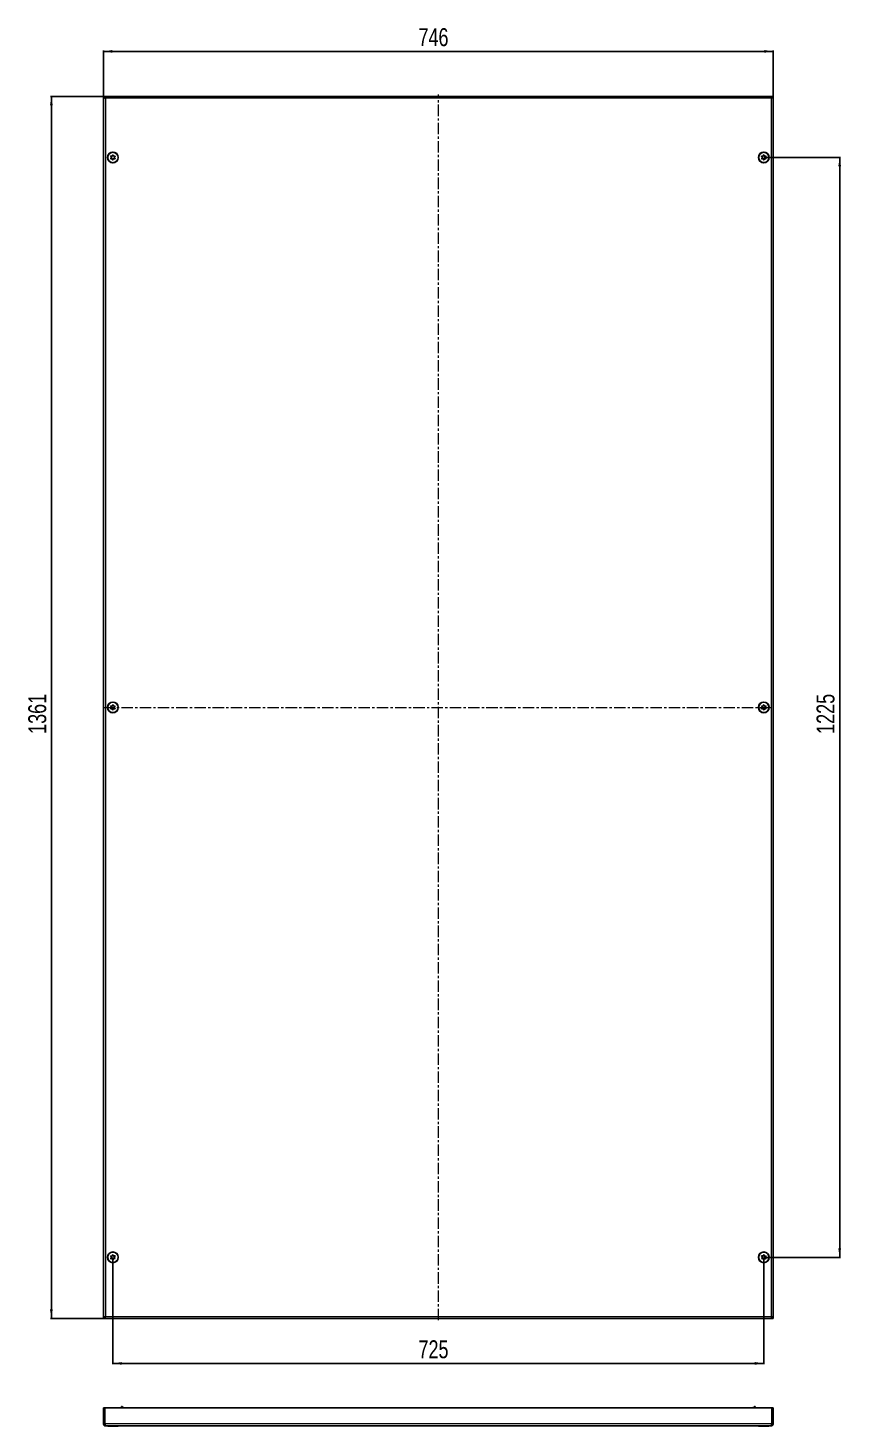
# Model space of a CAD drawing. Header units: millimetres. Extents: x -263 to 1659, y -517 to 1061.
# Drawn here: x -263 to 642, y -517 to 1040 of the extents above; entities that cross this region are included whole.
import ezdxf

# ---------------------------------------------------------------- set-up
doc = ezdxf.new("R2010")
doc.units = ezdxf.units.MM
doc.linetypes.add('CENTERX2', pattern=[20.32, 12.7, -2.54, 2.54, -2.54])
doc.layers.add('FORMAT', color=7, linetype='Continuous')
doc.styles.add('SLDTEXTSTYLE0', font='TXT', dxfattribs={"width": 0.75})
doc.dimstyles.new('SLDDIMSTYLE0', dxfattribs={"dimtxt": 20, "dimasz": 10, "dimexe": 0, "dimexo": 0.0625, "dimgap": 5, "dimtad": 2, "dimdec": 1, "dimrnd": 1e-09, "dimzin": 12, "dimdsep": 46, "dimtxsty": 'SLDTEXTSTYLE0', "dimsah": 1, "dimcen": 0.09, "dimadec": 0, "dimazin": 3, "dimtfac": 1, "dimtofl": 0, "dimtmove": 0, "dimatfit": 3, "dimfxl": 0, "dimfrac": 2, "dimtolj": 1, "dimtzin": 12, "dimarcsym": 0})

# ---------------------------------------------------------------- blocks, each defined once
blk = doc.blocks.new('_D')
at = {"layer": 'FORMAT'}
for p, q in [((-179.2, 963.4), (-179.2, 1014.6)), ((-179.2, 1013.6), (566.8, 1013.6)), ((566.8, 963.4), (566.8, 1014.6))]:
    blk.add_line(p, q, dxfattribs=at)
for points in [[(-179.2, 1013.6), (-169.2, 1012), (-169.2, 1015.1)], [(566.8, 1013.6), (556.8, 1015.1), (556.8, 1012)]]:
    blk.add_solid(points, dxfattribs=at)
at = {"layer": 'FORMAT', "insert": (171.7, 1039.4), "char_height": 20, "attachment_point": 1, "style": 'SLDTEXTSTYLE0'}
blk.add_mtext('746', dxfattribs=at)
blk = doc.blocks.new('_D_1')
at = {"layer": 'FORMAT'}
for p, q in [((-177.5, 963.4), (-238.2, 963.4)), ((-237.2, 963.4), (-237.2, -397.6)), ((-177.5, -397.6), (-238.2, -397.6))]:
    blk.add_line(p, q, dxfattribs=at)
for points in [[(-237.2, 963.4), (-238.7, 953.4), (-235.6, 953.4)], [(-237.2, -397.6), (-235.6, -387.6), (-238.7, -387.6)]]:
    blk.add_solid(points, dxfattribs=at)
at = {"layer": 'FORMAT', "insert": (-262.9, 253.4), "char_height": 20, "attachment_point": 1, "rotation": 90, "style": 'SLDTEXTSTYLE0'}
blk.add_mtext('1361', dxfattribs=at)
blk = doc.blocks.new('_D_2')
at = {"layer": 'FORMAT'}
for p, q in [((556.4, 895.4), (641.9, 895.4)), ((640.9, 895.4), (640.9, -329.6)), ((556.4, -329.6), (641.9, -329.6))]:
    blk.add_line(p, q, dxfattribs=at)
for points in [[(640.9, 895.4), (639.3, 885.4), (642.4, 885.4)], [(640.9, -329.6), (642.4, -319.6), (639.3, -319.6)]]:
    blk.add_solid(points, dxfattribs=at)
at = {"layer": 'FORMAT', "insert": (615.1, 253.4), "char_height": 20, "attachment_point": 1, "rotation": 90, "style": 'SLDTEXTSTYLE0'}
blk.add_mtext('1225', dxfattribs=at)
blk = doc.blocks.new('_D_3')
at = {"layer": 'FORMAT'}
for p, q in [((-168.7, -329.6), (-168.7, -448.7)), ((556.3, -329.6), (556.3, -448.7)), ((-168.7, -447.7), (556.3, -447.7))]:
    blk.add_line(p, q, dxfattribs=at)
for points in [[(-168.7, -447.7), (-158.7, -449.3), (-158.7, -446.2)], [(556.3, -447.7), (546.3, -446.2), (546.3, -449.3)]]:
    blk.add_solid(points, dxfattribs=at)
at = {"layer": 'FORMAT', "insert": (171.7, -422), "char_height": 20, "attachment_point": 1, "style": 'SLDTEXTSTYLE0'}
blk.add_mtext('725', dxfattribs=at)

msp = doc.modelspace()

# ---------------------------------------------------------------- linework, layer by layer
at = {"color": 7, "linetype": 'Continuous', "lineweight": 25}
for p, q in [((-179.15, 963.42), (-177.65, 963.42)), ((-179.15, 963.42), (-179.15, -397.58)), ((565.15, 963.42), (-177.45, 963.42)), ((-177.45, 962.3), (-177.45, 963.42)), ((565.15, 963.42), (565.15, 962.31)), ((566.85, 963.42), (565.35, 963.42)), ((566.85, -397.58), (566.85, 963.42)), ((-179.15, -397.58), (-177.65, -397.58)), ((-177.45, -396.47), (-177.45, -397.58)), ((-177.45, -397.58), (565.15, -397.58)), ((565.15, -397.58), (565.15, -396.46)), ((566.85, -397.58), (565.35, -397.58)), ((-179.15, -497.24), (-177.65, -497.24)), ((-179.15, -515.14), (-179.15, -497.24)), ((-177.65, -515.14), (-177.65, -497.24)), ((-177.45, -515.14), (-177.45, -497.24)), ((565.15, -497.24), (-177.45, -497.24)), ((-159.15, -495.74), (-158.15, -495.74)), ((-159.15, -497.24), (-159.15, -495.74)), ((-157.15, -496.74), (-158.15, -495.74)), ((-156.65, -496.74), (-157.15, -496.74)), ((-157.15, -496.74), (-157.15, -497.24)), ((544.35, -496.74), (544.85, -496.74)), ((545.85, -495.74), (544.85, -496.74)), ((544.85, -497.24), (544.85, -496.74)), ((545.85, -495.74), (546.85, -495.74)), ((546.85, -495.74), (546.85, -497.24)), ((565.15, -515.14), (565.15, -497.24)), ((566.85, -497.24), (565.35, -497.24)), ((565.35, -515.14), (565.35, -497.24)), ((566.85, -515.14), (566.85, -497.24)), ((-179.15, -515.14), (-177.65, -515.14)), ((564.75, -517.24), (-177.05, -517.24)), ((-174.44, -517.24), (-174.44, -517.5)), ((-171.44, -517.5), (-174.44, -517.5)), ((-162.87, -517.5), (-171.44, -517.5)), ((-162.87, -517.5), (-162.87, -517.24)), ((550.56, -517.24), (550.56, -517.5)), ((562.13, -517.5), (550.56, -517.5)), ((562.13, -517.5), (562.13, -517.24)), ((566.85, -515.14), (565.35, -515.14))]:
    msp.add_line(p, q, dxfattribs=at)
at = {"color": 8, "linetype": 'Continuous', "lineweight": 18}
for p, q in [((564.75, 961.32), (-177.05, 961.32)), ((-177.05, 961.32), (-177.05, -395.48)), ((564.75, -395.48), (564.75, 961.32)), ((-177.05, -395.48), (564.75, -395.48)), ((565.15, -515.14), (-177.45, -515.14))]:
    msp.add_line(p, q, dxfattribs=at)
at = {"color": 7, "linetype": 'Continuous', "lineweight": 25}
for centre, radius in [((-168.65, 895.42), 6), ((-168.65, 895.42), 5.79), ((-168.65, 895.42), 1.85), ((556.35, 895.42), 6), ((556.35, 895.42), 5.78), ((556.35, 895.42), 1.85), ((-168.65, 282.92), 6), ((-168.65, 282.92), 5.79), ((-168.65, 282.92), 1.85), ((556.35, 282.92), 6), ((556.35, 282.92), 5.79), ((556.35, 282.92), 1.85), ((-168.65, -329.58), 6), ((-168.65, -329.58), 5.79), ((556.35, -329.58), 6), ((556.35, -329.58), 5.79), ((-168.65, -329.58), 1.85), ((556.35, -329.58), 1.85)]:
    msp.add_circle(centre, radius, dxfattribs=at)
for points, knots in [([(-179.15, 963.42), (-179.12, 963.24), (-179.06, 962.88), (-178.55, 962.35), (-177.85, 961.83), (-177.31, 961.48), (-177.05, 961.32)], [0, 0, 0, 0, 0.2547568, 0.5096489, 0.7645419, 1, 1, 1, 1]), ([(-177.65, 963.42), (-177.64, 963.24), (-177.62, 962.87), (-177.43, 962.18), (-177.2, 961.66), (-177.05, 961.32)], [0, 0, 0, 0, 0.2598775, 0.5197391, 1, 1, 1, 1]), ([(564.75, 961.32), (564.83, 961.5), (564.99, 961.86), (565.26, 962.56), (565.31, 963.08), (565.35, 963.42)], [0, 0, 0, 0, 0.2598775, 0.5197391, 1, 1, 1, 1]), ([(564.75, 961.32), (565.03, 961.5), (565.59, 961.85), (566.29, 962.39), (566.76, 962.91), (566.82, 963.25), (566.85, 963.42)], [0, 0, 0, 0, 0.2547527, 0.5096447, 0.7645377, 1, 1, 1, 1]), ([(-166.2, 896.77), (-166.21, 896.78), (-166.23, 896.8), (-166.28, 896.82), (-166.42, 896.85), (-166.81, 896.84), (-167.35, 896.83), (-167.9, 897.13), (-168.18, 897.57), (-168.35, 897.92), (-168.47, 898.13), (-168.54, 898.2), (-168.57, 898.22), (-168.61, 898.22), (-168.64, 898.21), (-168.69, 898.17), (-168.85, 897.95), (-169.06, 897.52), (-169.51, 896.98), (-170.22, 896.89), (-170.69, 896.94), (-170.96, 896.93), (-171.02, 896.9), (-171.05, 896.88), (-171.06, 896.85), (-171.06, 896.81), (-171.05, 896.77), (-171.03, 896.69), (-170.92, 896.49), (-170.72, 896.17), (-170.5, 895.7), (-170.54, 895.07), (-170.84, 894.62), (-171.06, 894.29), (-171.11, 894.16), (-171.12, 894.1), (-171.11, 894.07), (-171.08, 894.04), (-171.03, 894.02), (-170.88, 893.99), (-170.5, 894), (-169.96, 894.01), (-169.4, 893.71), (-169.13, 893.27), (-168.95, 892.92), (-168.84, 892.71), (-168.77, 892.64), (-168.74, 892.62), (-168.7, 892.62), (-168.67, 892.63), (-168.61, 892.67), (-168.46, 892.89), (-168.25, 893.32), (-167.8, 893.86), (-167.09, 893.95), (-166.62, 893.9), (-166.35, 893.91), (-166.29, 893.94), (-166.26, 893.96), (-166.25, 893.99), (-166.25, 894.03), (-166.25, 894.07), (-166.28, 894.15), (-166.39, 894.34), (-166.59, 894.67), (-166.81, 895.14), (-166.77, 895.77), (-166.47, 896.22), (-166.25, 896.55), (-166.19, 896.68), (-166.19, 896.74), (-166.2, 896.76), (-166.2, 896.77)], [0, 0, 0, 0, 0.0020087, 0.00442, 0.0093647, 0.0255282, 0.0677053, 0.0957862, 0.1246456, 0.1503415, 0.1605194, 0.1633943, 0.1656965, 0.1672448, 0.1688741, 0.1707699, 0.1786058, 0.2119941, 0.2499945, 0.2879948, 0.3213831, 0.329219, 0.3311148, 0.3327441, 0.3342924, 0.3362166, 0.3385353, 0.3413178, 0.349662, 0.3753578, 0.4042173, 0.4322982, 0.4744753, 0.4906388, 0.4966691, 0.49844, 0.5, 0.5020087, 0.50442, 0.5093647, 0.5255282, 0.5677053, 0.5957862, 0.6246456, 0.6503415, 0.6605194, 0.6633943, 0.6656965, 0.6672448, 0.6688741, 0.6707699, 0.6786058, 0.7119941, 0.7499945, 0.7879948, 0.8213831, 0.829219, 0.8311148, 0.8327441, 0.8342924, 0.8362166, 0.8385353, 0.8413178, 0.849662, 0.8753578, 0.9042173, 0.9322982, 0.9744753, 0.9906388, 0.9966691, 0.99844, 1, 1, 1, 1]), ([(553.89, 896.77), (553.89, 896.76), (553.88, 896.73), (553.89, 896.67), (553.95, 896.54), (554.16, 896.22), (554.46, 895.77), (554.5, 895.14), (554.28, 894.67), (554.07, 894.34), (553.96, 894.13), (553.94, 894.03), (553.94, 893.99), (553.95, 893.96), (553.98, 893.94), (554.04, 893.91), (554.31, 893.9), (554.78, 893.95), (555.49, 893.86), (555.94, 893.32), (556.15, 892.89), (556.31, 892.67), (556.36, 892.63), (556.39, 892.62), (556.43, 892.62), (556.46, 892.64), (556.49, 892.67), (556.54, 892.73), (556.65, 892.93), (556.82, 893.27), (557.1, 893.71), (557.65, 894.01), (558.19, 894), (558.58, 893.99), (558.73, 894.02), (558.78, 894.05), (558.8, 894.07), (558.81, 894.11), (558.8, 894.16), (558.75, 894.3), (558.53, 894.62), (558.23, 895.07), (558.19, 895.7), (558.41, 896.17), (558.62, 896.5), (558.73, 896.71), (558.75, 896.81), (558.75, 896.85), (558.74, 896.88), (558.71, 896.9), (558.65, 896.93), (558.38, 896.94), (557.91, 896.89), (557.2, 896.98), (556.75, 897.52), (556.54, 897.95), (556.39, 898.17), (556.33, 898.21), (556.3, 898.22), (556.27, 898.22), (556.24, 898.2), (556.2, 898.17), (556.15, 898.11), (556.04, 897.91), (555.87, 897.57), (555.6, 897.13), (555.04, 896.83), (554.5, 896.84), (554.11, 896.85), (553.96, 896.82), (553.91, 896.79), (553.9, 896.78), (553.89, 896.77)], [0, 0, 0, 0, 0.0020087, 0.00442, 0.0093647, 0.0255282, 0.0677053, 0.0957862, 0.1246456, 0.1503415, 0.1605194, 0.1633943, 0.1656965, 0.1672448, 0.1688741, 0.1707699, 0.1786058, 0.2119941, 0.2499945, 0.2879948, 0.3213831, 0.329219, 0.3311148, 0.3327441, 0.3342924, 0.3362166, 0.3385353, 0.3413178, 0.349662, 0.3753578, 0.4042173, 0.4322982, 0.4744753, 0.4906388, 0.4966691, 0.49844, 0.5, 0.5020087, 0.50442, 0.5093647, 0.5255282, 0.5677053, 0.5957862, 0.6246456, 0.6503415, 0.6605194, 0.6633943, 0.6656965, 0.6672448, 0.6688741, 0.6707699, 0.6786058, 0.7119941, 0.7499945, 0.7879948, 0.8213831, 0.829219, 0.8311148, 0.8327441, 0.8342924, 0.8362166, 0.8385353, 0.8413178, 0.849662, 0.8753578, 0.9042173, 0.9322982, 0.9744753, 0.9906388, 0.9966691, 0.99844, 1, 1, 1, 1]), ([(-166.2, 284.27), (-166.21, 284.28), (-166.23, 284.3), (-166.28, 284.32), (-166.42, 284.35), (-166.81, 284.34), (-167.35, 284.33), (-167.9, 284.63), (-168.18, 285.07), (-168.35, 285.42), (-168.47, 285.63), (-168.54, 285.7), (-168.57, 285.72), (-168.61, 285.72), (-168.64, 285.71), (-168.69, 285.67), (-168.85, 285.45), (-169.06, 285.02), (-169.51, 284.48), (-170.22, 284.39), (-170.69, 284.44), (-170.96, 284.43), (-171.02, 284.4), (-171.05, 284.38), (-171.06, 284.35), (-171.06, 284.31), (-171.05, 284.27), (-171.03, 284.19), (-170.92, 283.99), (-170.72, 283.67), (-170.5, 283.2), (-170.54, 282.57), (-170.84, 282.12), (-171.06, 281.79), (-171.11, 281.66), (-171.12, 281.6), (-171.11, 281.57), (-171.08, 281.54), (-171.03, 281.52), (-170.88, 281.49), (-170.5, 281.5), (-169.96, 281.51), (-169.4, 281.21), (-169.13, 280.77), (-168.95, 280.42), (-168.84, 280.21), (-168.77, 280.14), (-168.74, 280.12), (-168.7, 280.12), (-168.67, 280.13), (-168.61, 280.17), (-168.46, 280.39), (-168.25, 280.82), (-167.8, 281.36), (-167.09, 281.45), (-166.62, 281.4), (-166.35, 281.41), (-166.29, 281.44), (-166.26, 281.46), (-166.25, 281.49), (-166.25, 281.53), (-166.25, 281.57), (-166.28, 281.65), (-166.39, 281.84), (-166.59, 282.17), (-166.81, 282.64), (-166.77, 283.27), (-166.47, 283.72), (-166.25, 284.05), (-166.19, 284.18), (-166.19, 284.24), (-166.2, 284.26), (-166.2, 284.27)], [0, 0, 0, 0, 0.0020087, 0.00442, 0.0093647, 0.0255282, 0.0677053, 0.0957862, 0.1246456, 0.1503415, 0.1605194, 0.1633943, 0.1656965, 0.1672448, 0.1688741, 0.1707699, 0.1786058, 0.2119941, 0.2499945, 0.2879948, 0.3213831, 0.329219, 0.3311148, 0.3327441, 0.3342924, 0.3362166, 0.3385353, 0.3413178, 0.349662, 0.3753578, 0.4042173, 0.4322982, 0.4744753, 0.4906388, 0.4966691, 0.49844, 0.5, 0.5020087, 0.50442, 0.5093647, 0.5255282, 0.5677053, 0.5957862, 0.6246456, 0.6503415, 0.6605194, 0.6633943, 0.6656965, 0.6672448, 0.6688741, 0.6707699, 0.6786058, 0.7119941, 0.7499945, 0.7879948, 0.8213831, 0.829219, 0.8311148, 0.8327441, 0.8342924, 0.8362166, 0.8385353, 0.8413178, 0.849662, 0.8753578, 0.9042173, 0.9322982, 0.9744753, 0.9906388, 0.9966691, 0.99844, 1, 1, 1, 1]), ([(553.89, 284.27), (553.89, 284.26), (553.88, 284.23), (553.89, 284.17), (553.95, 284.04), (554.16, 283.72), (554.46, 283.27), (554.5, 282.64), (554.28, 282.17), (554.07, 281.84), (553.96, 281.63), (553.94, 281.53), (553.94, 281.49), (553.95, 281.46), (553.98, 281.44), (554.04, 281.41), (554.31, 281.4), (554.78, 281.45), (555.49, 281.36), (555.94, 280.82), (556.15, 280.39), (556.31, 280.17), (556.36, 280.13), (556.39, 280.12), (556.43, 280.12), (556.46, 280.14), (556.49, 280.17), (556.54, 280.23), (556.65, 280.43), (556.82, 280.77), (557.1, 281.21), (557.65, 281.51), (558.19, 281.5), (558.58, 281.49), (558.73, 281.52), (558.78, 281.55), (558.8, 281.57), (558.81, 281.61), (558.8, 281.66), (558.75, 281.8), (558.53, 282.12), (558.23, 282.57), (558.19, 283.2), (558.41, 283.67), (558.62, 284), (558.73, 284.21), (558.75, 284.31), (558.75, 284.35), (558.74, 284.38), (558.71, 284.4), (558.65, 284.43), (558.38, 284.44), (557.91, 284.39), (557.2, 284.48), (556.75, 285.02), (556.54, 285.45), (556.39, 285.67), (556.33, 285.71), (556.3, 285.72), (556.27, 285.72), (556.24, 285.7), (556.2, 285.67), (556.15, 285.61), (556.04, 285.41), (555.87, 285.07), (555.6, 284.63), (555.04, 284.33), (554.5, 284.34), (554.11, 284.35), (553.96, 284.32), (553.91, 284.29), (553.9, 284.28), (553.89, 284.27)], [0, 0, 0, 0, 0.0020087, 0.00442, 0.0093647, 0.0255282, 0.0677053, 0.0957862, 0.1246456, 0.1503415, 0.1605194, 0.1633943, 0.1656965, 0.1672448, 0.1688741, 0.1707699, 0.1786058, 0.2119941, 0.2499945, 0.2879948, 0.3213831, 0.329219, 0.3311148, 0.3327441, 0.3342924, 0.3362166, 0.3385353, 0.3413178, 0.349662, 0.3753578, 0.4042173, 0.4322982, 0.4744753, 0.4906388, 0.4966691, 0.49844, 0.5, 0.5020087, 0.50442, 0.5093647, 0.5255282, 0.5677053, 0.5957862, 0.6246456, 0.6503415, 0.6605194, 0.6633943, 0.6656965, 0.6672448, 0.6688741, 0.6707699, 0.6786058, 0.7119941, 0.7499945, 0.7879948, 0.8213831, 0.829219, 0.8311148, 0.8327441, 0.8342924, 0.8362166, 0.8385353, 0.8413178, 0.849662, 0.8753578, 0.9042173, 0.9322982, 0.9744753, 0.9906388, 0.9966691, 0.99844, 1, 1, 1, 1]), ([(-166.2, -330.93), (-166.2, -330.92), (-166.19, -330.89), (-166.2, -330.84), (-166.25, -330.7), (-166.47, -330.38), (-166.77, -329.93), (-166.81, -329.3), (-166.59, -328.83), (-166.38, -328.5), (-166.27, -328.29), (-166.25, -328.19), (-166.25, -328.15), (-166.26, -328.12), (-166.29, -328.1), (-166.35, -328.07), (-166.62, -328.06), (-167.09, -328.11), (-167.8, -328.02), (-168.25, -327.48), (-168.46, -327.05), (-168.61, -326.83), (-168.67, -326.79), (-168.7, -326.78), (-168.73, -326.78), (-168.76, -326.8), (-168.8, -326.83), (-168.85, -326.89), (-168.96, -327.09), (-169.13, -327.43), (-169.4, -327.87), (-169.96, -328.17), (-170.5, -328.16), (-170.89, -328.15), (-171.04, -328.18), (-171.09, -328.21), (-171.11, -328.23), (-171.12, -328.27), (-171.11, -328.33), (-171.05, -328.46), (-170.84, -328.78), (-170.54, -329.23), (-170.5, -329.86), (-170.72, -330.33), (-170.93, -330.66), (-171.04, -330.87), (-171.06, -330.97), (-171.06, -331.01), (-171.05, -331.04), (-171.02, -331.06), (-170.96, -331.09), (-170.69, -331.1), (-170.22, -331.05), (-169.51, -331.14), (-169.06, -331.68), (-168.85, -332.11), (-168.69, -332.33), (-168.64, -332.37), (-168.61, -332.38), (-168.57, -332.38), (-168.54, -332.36), (-168.51, -332.33), (-168.46, -332.27), (-168.35, -332.07), (-168.18, -331.73), (-167.9, -331.29), (-167.35, -330.99), (-166.81, -331), (-166.42, -331.01), (-166.27, -330.98), (-166.22, -330.96), (-166.21, -330.94), (-166.2, -330.93)], [0, 0, 0, 0, 0.0020087, 0.00442, 0.0093647, 0.0255282, 0.0677053, 0.0957862, 0.1246456, 0.1503415, 0.1605194, 0.1633943, 0.1656965, 0.1672448, 0.1688741, 0.1707699, 0.1786058, 0.2119941, 0.2499945, 0.2879948, 0.3213831, 0.329219, 0.3311148, 0.3327441, 0.3342924, 0.3362166, 0.3385353, 0.3413178, 0.349662, 0.3753578, 0.4042173, 0.4322982, 0.4744753, 0.4906388, 0.4966691, 0.49844, 0.5, 0.5020087, 0.50442, 0.5093647, 0.5255282, 0.5677053, 0.5957862, 0.6246456, 0.6503415, 0.6605194, 0.6633943, 0.6656965, 0.6672448, 0.6688741, 0.6707699, 0.6786058, 0.7119941, 0.7499945, 0.7879948, 0.8213831, 0.829219, 0.8311148, 0.8327441, 0.8342924, 0.8362166, 0.8385353, 0.8413178, 0.849662, 0.8753578, 0.9042173, 0.9322982, 0.9744753, 0.9906388, 0.9966691, 0.99844, 1, 1, 1, 1]), ([(553.89, -330.93), (553.9, -330.94), (553.92, -330.96), (553.97, -330.98), (554.11, -331.01), (554.5, -331), (555.04, -330.99), (555.6, -331.29), (555.87, -331.73), (556.05, -332.08), (556.16, -332.29), (556.23, -332.36), (556.26, -332.38), (556.3, -332.38), (556.33, -332.37), (556.39, -332.33), (556.54, -332.11), (556.75, -331.68), (557.2, -331.14), (557.91, -331.05), (558.38, -331.1), (558.65, -331.09), (558.71, -331.06), (558.74, -331.04), (558.75, -331.01), (558.75, -330.97), (558.75, -330.93), (558.72, -330.85), (558.61, -330.66), (558.41, -330.33), (558.19, -329.86), (558.23, -329.23), (558.53, -328.78), (558.75, -328.45), (558.81, -328.32), (558.81, -328.26), (558.8, -328.23), (558.77, -328.2), (558.72, -328.18), (558.58, -328.15), (558.19, -328.16), (557.65, -328.17), (557.1, -327.87), (556.82, -327.43), (556.65, -327.08), (556.53, -326.87), (556.46, -326.8), (556.43, -326.78), (556.39, -326.78), (556.36, -326.79), (556.31, -326.83), (556.15, -327.05), (555.94, -327.48), (555.49, -328.02), (554.78, -328.11), (554.31, -328.06), (554.04, -328.07), (553.98, -328.1), (553.95, -328.12), (553.94, -328.15), (553.94, -328.19), (553.95, -328.23), (553.97, -328.31), (554.08, -328.51), (554.28, -328.83), (554.5, -329.3), (554.46, -329.93), (554.16, -330.38), (553.94, -330.71), (553.89, -330.84), (553.88, -330.9), (553.89, -330.92), (553.89, -330.93)], [0, 0, 0, 0, 0.0020087, 0.00442, 0.0093647, 0.0255282, 0.0677053, 0.0957862, 0.1246456, 0.1503415, 0.1605194, 0.1633943, 0.1656965, 0.1672448, 0.1688741, 0.1707699, 0.1786058, 0.2119941, 0.2499945, 0.2879948, 0.3213831, 0.329219, 0.3311148, 0.3327441, 0.3342924, 0.3362166, 0.3385353, 0.3413178, 0.349662, 0.3753578, 0.4042173, 0.4322982, 0.4744753, 0.4906388, 0.4966691, 0.49844, 0.5, 0.5020087, 0.50442, 0.5093647, 0.5255282, 0.5677053, 0.5957862, 0.6246456, 0.6503415, 0.6605194, 0.6633943, 0.6656965, 0.6672448, 0.6688741, 0.6707699, 0.6786058, 0.7119941, 0.7499945, 0.7879948, 0.8213831, 0.829219, 0.8311148, 0.8327441, 0.8342924, 0.8362166, 0.8385353, 0.8413178, 0.849662, 0.8753578, 0.9042173, 0.9322982, 0.9744753, 0.9906388, 0.9966691, 0.99844, 1, 1, 1, 1]), ([(566.85, -397.58), (566.81, -397.4), (566.75, -397.05), (566.24, -396.51), (565.54, -395.99), (565.01, -395.65), (564.75, -395.48)], [0, 0, 0, 0, 0.2547568, 0.5096489, 0.7645419, 1, 1, 1, 1]), ([(565.35, -397.58), (565.34, -397.4), (565.32, -397.04), (565.13, -396.34), (564.9, -395.82), (564.75, -395.48)], [0, 0, 0, 0, 0.2598775, 0.5197391, 1, 1, 1, 1]), ([(-157.15, -496.74), (-157.13, -496.84), (-157.1, -497), (-156.85, -497.17), (-156.75, -497.24)], [0, 0, 0, 0, 0.5741301, 1, 1, 1, 1]), ([(-156.65, -496.74), (-156.63, -496.84), (-156.6, -496.99), (-156.46, -497.16), (-156.38, -497.23), (-156.36, -497.24)], [0, 0, 0, 0, 0.6029704, 0.9179315, 1, 1, 1, 1]), ([(544.04, -497.24), (544.11, -497.18), (544.24, -497.07), (544.33, -496.9), (544.34, -496.79), (544.35, -496.74)], [0, 0, 0, 0, 0.3603654, 0.6750686, 1, 1, 1, 1]), ([(544.43, -497.24), (544.52, -497.18), (544.75, -497.03), (544.84, -496.87), (544.85, -496.76), (544.85, -496.74)], [0, 0, 0, 0, 0.3313457, 0.9052264, 1, 1, 1, 1]), ([(-179.15, -515.14), (-179.12, -515.42), (-179.06, -515.98), (-178.55, -516.68), (-177.85, -517.15), (-177.31, -517.21), (-177.05, -517.24)], [0, 0, 0, 0, 0.2547568, 0.5096489, 0.7645419, 1, 1, 1, 1]), ([(-177.65, -515.14), (-177.64, -515.22), (-177.62, -515.38), (-177.52, -515.56), (-177.42, -515.6), (-177.4, -515.6)], [0, 0, 0, 0, 0.43279626, 0.86556588, 1, 1, 1, 1]), ([(564.75, -517.24), (565.03, -517.21), (565.59, -517.14), (566.29, -516.64), (566.76, -515.94), (566.82, -515.4), (566.85, -515.14)], [0, 0, 0, 0, 0.2547527, 0.5096447, 0.7645377, 1, 1, 1, 1]), ([(565.09, -515.62), (565.12, -515.6), (565.28, -515.5), (565.32, -515.3), (565.35, -515.14)], [0, 0, 0, 0, 0.2077128, 1, 1, 1, 1])]:
    msp.add_open_spline(points, degree=3, knots=knots, dxfattribs=at)
for points in [[(-177.05, 961.32), (-177.09, 961.59), (-177.15, 962.14), (-177.25, 962.84), (-177.35, 963.32), (-177.42, 963.39), (-177.45, 963.42)], [(565.15, 963.42), (565.11, 963.39), (565.05, 963.32), (564.95, 962.84), (564.85, 962.14), (564.78, 961.59), (564.75, 961.32)], [(-177.05, -395.48), (-177.33, -395.66), (-177.88, -396.01), (-178.57, -396.53), (-179.06, -397.06), (-179.12, -397.41), (-179.15, -397.58)], [(-177.05, -395.48), (-177.22, -395.83), (-177.54, -396.53), (-177.62, -397.23), (-177.65, -397.58)], [(-177.45, -397.58), (-177.42, -397.55), (-177.35, -397.49), (-177.25, -397), (-177.15, -396.31), (-177.09, -395.76), (-177.05, -395.48)], [(564.75, -395.48), (564.78, -395.76), (564.85, -396.31), (564.95, -397), (565.05, -397.49), (565.11, -397.55), (565.15, -397.58)], [(-177.05, -517.24), (-177.09, -517.21), (-177.15, -517.15), (-177.25, -516.66), (-177.35, -515.97), (-177.42, -515.42), (-177.45, -515.14)], [(565.15, -515.14), (565.11, -515.42), (565.05, -515.97), (564.95, -516.66), (564.85, -517.15), (564.78, -517.21), (564.75, -517.24)]]:
    msp.add_open_spline(points, degree=3, dxfattribs=at)
at = {"layer": 'FORMAT', "linetype": 'CENTERX2', "lineweight": 18}
for p, q in [((193.85, -399.58), (193.85, 965.42)), ((-179.45, 282.92), (567.15, 282.92))]:
    msp.add_line(p, q, dxfattribs=at)

# ---------------------------------------------------------------- dimensions: what is measured, and where the dimension line sits
at = {"layer": 'FORMAT'}
for base, p1, p2, picture, middle in [((566.85, 1013.59), (-179.15, 963.42), (566.85, 963.42), '_D', (193.85, 1013.59)), ((556.35, -447.75), (-168.65, -329.58), (556.35, -329.58), '_D_3', (193.85, -447.75))]:
    dim = msp.add_linear_dim(base=base, p1=p1, p2=p2, dimstyle='SLDDIMSTYLE0', dxfattribs=at)
    dim.commit()
    dim.dimension.update_dxf_attribs({"geometry": picture, "text_midpoint": middle, "dimtype": 160})
for base, p1, p2, picture, middle in [((-237.16, -397.58), (-177.45, 963.42), (-177.45, -397.58), '_D_1', (-237.16, 282.92)), ((640.85, -329.58), (556.35, 895.42), (556.35, -329.58), '_D_2', (640.85, 282.92))]:
    dim = msp.add_linear_dim(base=base, p1=p1, p2=p2, angle=90, dimstyle='SLDDIMSTYLE0', dxfattribs=at)
    dim.commit()
    dim.dimension.update_dxf_attribs({"geometry": picture, "text_midpoint": middle, "dimtype": 160})

doc.saveas('drawing.dxf')
